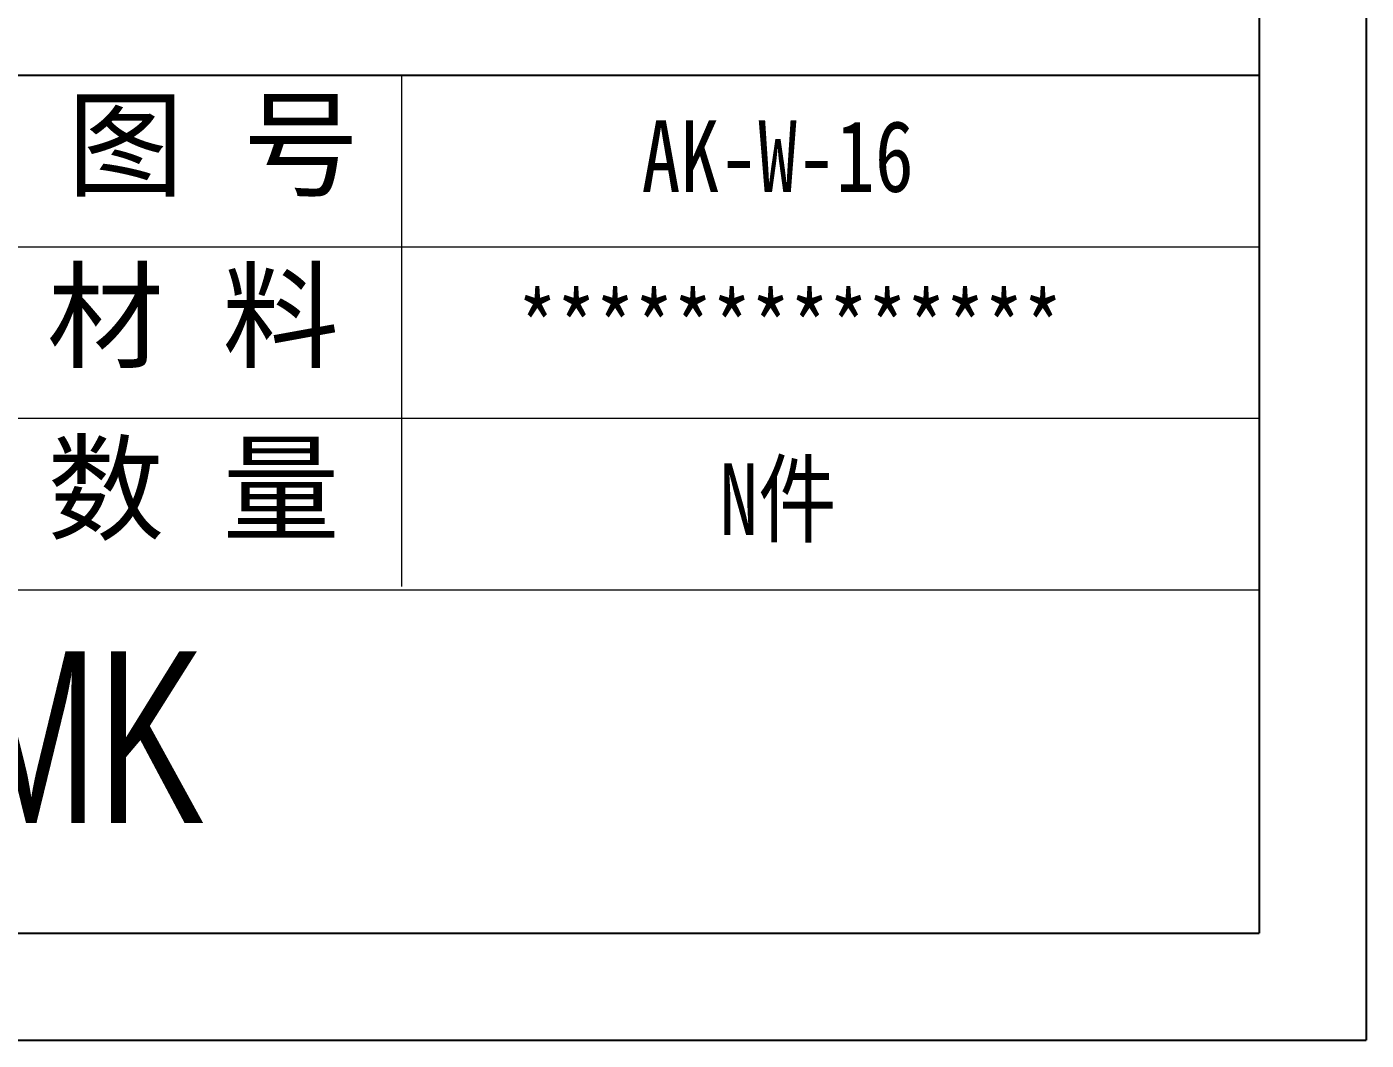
# Model space of a CAD drawing. Header units: inches. Extents: x 1958 to 3526, y 519 to 822.
# Drawn here: x 2296.4 to 2386.6, y 519 to 587.3 of the extents above; entities that cross this region are included whole.
import ezdxf

# ---------------------------------------------------------------- set-up
doc = ezdxf.new("R2010")
doc.units = ezdxf.units.IN
doc.layers.add('文字', color=81, linetype='Continuous')
doc.layers.add('粗实线', color=7, linetype='Continuous', lineweight=30)
doc.layers.add('细实线', color=3, linetype='Continuous', lineweight=9)
doc.styles.get("Standard").update_dxf_attribs({"font": 'txt', "bigfont": 'gbcbig.shx'})
doc.styles.add('宋体', font='', dxfattribs={"width": 0.8, "height": 3.5})
doc.styles.add('长仿宋', font='', dxfattribs={"width": 0.7, "height": 4})
doc.styles.get('宋体').set_extended_font_data('SimSun')
doc.styles.get('长仿宋').set_extended_font_data('SimSun')

msp = doc.modelspace()

# ---------------------------------------------------------------- linework, layer by layer
for p, q in [((2386.64, 822.366), (2386.64, 519.041)), ((2379.418, 815.144), (2379.418, 526.263)), ((2379.418, 584.039), (2206.089, 584.039)), ((1968.751, 526.263), (2379.418, 526.263)), ((1957.651, 519.041), (2386.64, 519.041))]:
    msp.add_line(p, q)
at = {"layer": '细实线', "color": 7}
for p, q in [((2321.642, 584.039), (2321.642, 549.616)), ((2379.418, 572.484), (2292.753, 572.484)), ((2379.418, 560.928), (2292.753, 560.928)), ((2379.418, 549.373), (2119.424, 549.373))]:
    msp.add_line(p, q, dxfattribs=at)

# ---------------------------------------------------------------- texts
at = {"layer": '文字', "color": 0, "char_height": 4.33322, "width": 50.09695, "attachment_point": 1, "style": '宋体'}
for s, insert in [('{\\H1.111x;AK-W-16}', (2337.809, 581.021)), ('{\\H1.111x;**************}', (2329.474, 569.465)), ('{\\H1.111x;N件}', (2343.051, 557.91))]:
    msp.add_mtext(s, dxfattribs=dict(at, insert=insert))
at = {"layer": '粗实线', "insert": (2269.924, 545.236), "char_height": 11.55527, "width": 129.58087, "attachment_point": 1, "style": '长仿宋'}
msp.add_mtext('{\\fSTXinwei|b0|i0|c134|p2;SZOMK}', dxfattribs=at)
at = {"layer": '细实线', "color": 7, "char_height": 5.77763, "attachment_point": 1}
for s, insert, width in [('{\\fSimSun|b0|i0|c134|p54;图 号}', (2299.107, 582.285), 28.88817), ('{\\fSimSun|b0|i0|c134|p54;材 料   }', (2297.737, 570.73), 28.88817), ('{\\fSimSun|b0|i0|c134|p54;数 量}', (2297.765, 559.117), 26.10408)]:
    msp.add_mtext(s, dxfattribs=dict(at, insert=insert, width=width))

doc.saveas('drawing.dxf')
